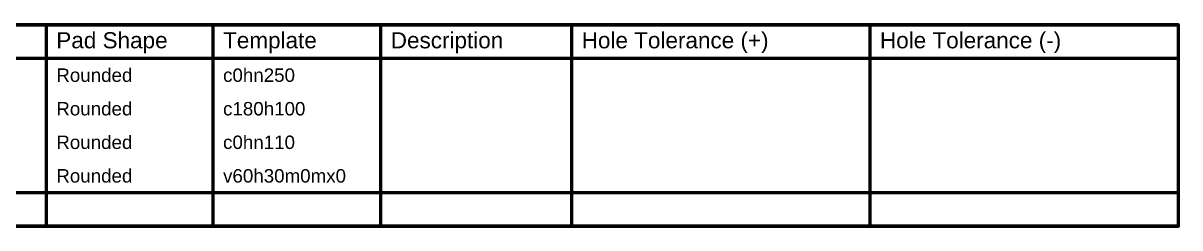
# Model space of a CAD drawing. Header units: inches. Extents: x -1 to 9.6, y 0 to 3.9.
# Drawn here: x 4.38 to 9.55, y 1.83 to 2.74 of the extents above; entities that cross this region are included whole.
import ezdxf

# ---------------------------------------------------------------- set-up
doc = ezdxf.new("R2010")
doc.units = ezdxf.units.IN
doc.header["$MEASUREMENT"] = 0
doc.layers.add('Drill Drawing', color=1, linetype='Continuous')
doc.styles.add('Arial', font='', dxfattribs={"height": 0.2})
doc.styles.get('Arial').set_extended_font_data('Arial')

msp = doc.modelspace()

# ---------------------------------------------------------------- linework, layer by layer
at = {"layer": 'Drill Drawing', "const_width": 0.015}
for points in [[(-1.0256, 2.737), (9.5454, 2.737)], [(4.4839, 1.837), (4.4839, 2.737)], [(5.2296, 1.837), (5.2296, 2.737)], [(5.9794, 1.837), (5.9794, 2.737)], [(6.8332, 1.837), (6.8332, 2.737)], [(8.1668, 1.837), (8.1668, 2.737)], [(9.5454, 1.837), (9.5454, 2.737)], [(-1.0256, 2.587), (9.5454, 2.587)], [(-1.0256, 1.987), (9.5454, 1.987)], [(-1.0256, 1.837), (9.5454, 1.837)]]:
    msp.add_lwpolyline(points, dxfattribs=at)
at = {"layer": 'Drill Drawing', "const_width": 0.0075}
for points in [[(4.4801, 2.737, 1), (4.4876, 2.737, 1)], [(5.2259, 2.737, 1), (5.2334, 2.737, 1)], [(5.9757, 2.737, 1), (5.9832, 2.737, 1)], [(6.8295, 2.737, 1), (6.837, 2.737, 1)], [(8.1631, 2.737, 1), (8.1706, 2.737, 1)], [(9.5417, 2.737, 1), (9.5492, 2.737, 1)], [(9.5417, 2.737, 1), (9.5492, 2.737, 1)], [(9.5417, 2.587, 1), (9.5492, 2.587, 1)], [(9.5417, 1.987, 1), (9.5492, 1.987, 1)], [(4.4801, 1.837, 1), (4.4876, 1.837, 1)], [(5.2259, 1.837, 1), (5.2334, 1.837, 1)], [(5.9757, 1.837, 1), (5.9832, 1.837, 1)], [(6.8295, 1.837, 1), (6.837, 1.837, 1)], [(8.1631, 1.837, 1), (8.1706, 1.837, 1)], [(9.5417, 1.837, 1), (9.5492, 1.837, 1)], [(9.5417, 1.837, 1), (9.5492, 1.837, 1)]]:
    msp.add_lwpolyline(points, format="xyb", close=True, dxfattribs=at)

# ---------------------------------------------------------------- texts
at = {"layer": 'Drill Drawing', "style": 'Arial'}
for s, height, p in [('Pad Shape', 0.072, (4.5289, 2.632)), ('Template', 0.072, (5.2746, 2.632)), ('Description', 0.072, (6.0244, 2.632)), ('Hole Tolerance (+)', 0.072, (6.8782, 2.632)), ('Hole Tolerance (-)', 0.072, (8.2118, 2.632)), ('Rounded', 0.06, (4.5289, 2.482)), ('c0hn250', 0.06, (5.2746, 2.482)), ('Rounded', 0.06, (4.5289, 2.332)), ('c180h100', 0.06, (5.2746, 2.332)), ('Rounded', 0.06, (4.5289, 2.182)), ('c0hn110', 0.06, (5.2746, 2.182)), ('Rounded', 0.06, (4.5289, 2.032)), ('v60h30m0mx0', 0.06, (5.2746, 2.032))]:
    msp.add_text(s, height=height, dxfattribs=at).set_placement(p)

doc.saveas('drawing.dxf')
